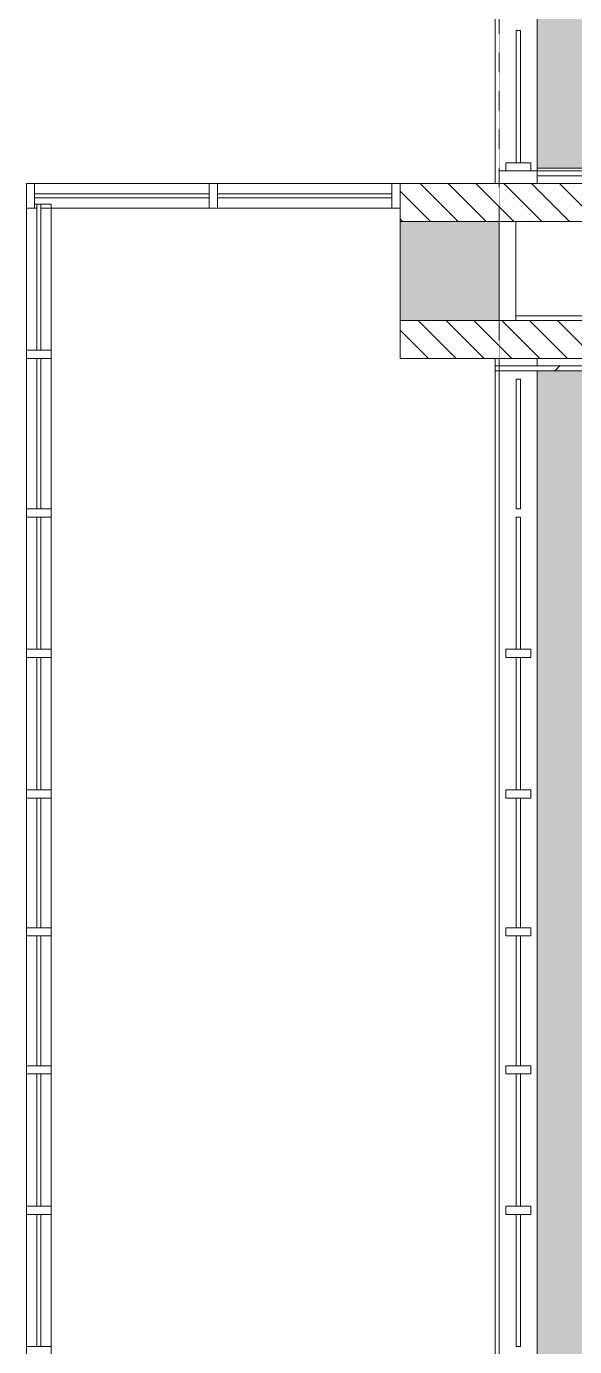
# Model space of a CAD drawing. Header units: millimetres. Extents: x -106145 to 154907, y -84585 to 152038.
# Drawn here: x 54527 to 57845, y 35225 to 43215 of the extents above; entities that cross this region are included whole.
import ezdxf

# ---------------------------------------------------------------- set-up
doc = ezdxf.new("R2010")
doc.units = ezdxf.units.MM
doc.linetypes.add('Cut Out Line _2_', pattern=[2, 1, -1])
doc.layers.add('A-DETL', color=7, linetype='Continuous', lineweight=5, true_color=0x00a600)
for name, color, linetype, lineweight in [('A-FLOR', 7, 'Continuous', 5), ('A-FLOR-PATT', 7, 'Continuous', 5), ('A-GLAZ-CURT', 7, 'Continuous', 5), ('A-GLAZ-CWMG', 7, 'Continuous', 5), ('A-WALL', 7, 'Continuous', 5), ('A-WALL-PATT', 7, 'Continuous', 5), ('S-COLS', 7, 'Continuous', 5)]:
    doc.layers.add(name, color=color, linetype=linetype, lineweight=lineweight)
pattern_1 = [(315, (0, 0), (84.18955, 84.18955), [])]

# ---------------------------------------------------------------- blocks, each defined once
blk = doc.blocks.new('Rectangular Mullion - 50 x 150mm-15538429-Site Plan -MAIN')
at = {"layer": 'A-GLAZ-CWMG', "color": 254, "true_color": 0xdddddd}
for p, q in [((54526.7, 39445), (54526.7, 40245)), ((54676.7, 40245), (54676.7, 39445))]:
    blk.add_line(p, q, dxfattribs=at)
blk = doc.blocks.new('Rectangular Mullion - 50 x 150mm-15545697-Site Plan -MAIN')
at = {"layer": 'A-GLAZ-CWMG', "color": 254, "lineweight": 18, "true_color": 0xdddddd}
for p, q in [((-25, 75), (25, 75)), ((-25, -75), (-25, 75)), ((25, 75), (25, -75)), ((25, -75), (-25, -75))]:
    blk.add_line(p, q, dxfattribs=at)
blk = doc.blocks.new('System Panel - Glazed-15546307-Site Plan -MAIN')
at = {"layer": 'A-GLAZ-CURT', "color": 254, "lineweight": 9, "true_color": 0xdddddd}
for p, q in [((442.5, 12.5), (-442.5, 12.5)), ((-442.5, 12.5), (-442.5, -12.5)), ((442.5, -12.5), (442.5, 12.5)), ((-442.5, -12.5), (442.5, -12.5))]:
    blk.add_line(p, q, dxfattribs=at)
blk = doc.blocks.new('System Panel - Glazed-15545703-Site Plan -MAIN')
at = {"layer": 'A-GLAZ-CURT', "color": 254, "lineweight": 9, "true_color": 0xdddddd}
for p, q in [((400, 12.5), (-400, 12.5)), ((-400, 12.5), (-400, -12.5)), ((400, -12.5), (400, 12.5)), ((-400, -12.5), (400, -12.5))]:
    blk.add_line(p, q, dxfattribs=at)
blk = doc.blocks.new('System Panel - Glazed-15545880-Site Plan -MAIN')
at = {"layer": 'A-GLAZ-CURT', "color": 254, "lineweight": 9, "true_color": 0xdddddd}
for p, q in [((392.5, 12.5), (-392.5, 12.5)), ((-392.5, 12.5), (-392.5, -12.5)), ((392.5, -12.5), (392.5, 12.5)), ((-392.5, -12.5), (392.5, -12.5))]:
    blk.add_line(p, q, dxfattribs=at)
blk = doc.blocks.new('System Panel - Glazed-15545981-Site Plan -MAIN')
at = {"layer": 'A-GLAZ-CURT', "color": 253, "lineweight": 9, "true_color": 0xaaaaaa}
for p, q in [((400, 12.5), (-400, 12.5)), ((-400, 12.5), (-400, -12.5)), ((400, -12.5), (400, 12.5)), ((-400, -12.5), (400, -12.5))]:
    blk.add_line(p, q, dxfattribs=at)
blk = doc.blocks.new('Rectangular Mullion - 50 x 150mm-15545704-Site Plan -MAIN')
at = {"layer": 'A-GLAZ-CWMG', "color": 253, "lineweight": 18, "true_color": 0xaaaaaa}
for p, q in [((-50, 75), (0, 75)), ((-50, -75), (-50, 75)), ((0, 75), (0, -75)), ((0, -75), (-50, -75))]:
    blk.add_line(p, q, dxfattribs=at)
blk = doc.blocks.new('System Panel - Glazed-15546921-Site Plan -MAIN')
at = {"layer": 'A-GLAZ-CURT', "color": 254, "lineweight": 9, "true_color": 0xdddddd}
for p, q in [((528, 12.5), (-528, 12.5)), ((-528, 12.5), (-528, -12.5)), ((528, -12.5), (528, 12.5)), ((-528, -12.5), (528, -12.5))]:
    blk.add_line(p, q, dxfattribs=at)
blk = doc.blocks.new('Rectangular Mullion - 50 x 150mm-15546753-Site Plan -MAIN')
at = {"layer": 'A-GLAZ-CWMG', "color": 254, "lineweight": 18, "true_color": 0xdddddd}
for p, q in [((-50, 75), (0, 75)), ((-50, -75), (-50, 75)), ((0, 75), (0, -75)), ((0, -75), (-50, -75))]:
    blk.add_line(p, q, dxfattribs=at)
blk = doc.blocks.new('Rectangular Mullion - 50 x 150mm-15546919-Site Plan -MAIN')
at = {"layer": 'A-GLAZ-CWMG', "color": 254, "true_color": 0xdddddd}
for p, q in [((54576.7, 42265), (55632.7, 42265)), ((54589.2, 42115), (54576.7, 42115)), ((55632.7, 42115), (54614.2, 42115))]:
    blk.add_line(p, q, dxfattribs=at)
blk = doc.blocks.new('System Panel - Glazed-15545875-Site Plan -MAIN')
at = {"layer": 'A-GLAZ-CURT', "color": 253, "lineweight": 9, "true_color": 0xaaaaaa}
for p, q in [((392.5, 12.5), (-392.5, 12.5)), ((-392.5, 12.5), (-392.5, -12.5)), ((392.5, -12.5), (392.5, 12.5)), ((-392.5, -12.5), (392.5, -12.5))]:
    blk.add_line(p, q, dxfattribs=at)
blk = doc.blocks.new('System Panel - Glazed-V96-Site Plan -MAIN')
at = {"layer": 'A-GLAZ-CURT', "color": 253, "lineweight": 9, "true_color": 0xaaaaaa}
for p, q in [((400, 12.5), (-400, 12.5)), ((-400, 12.5), (-400, -12.5)), ((400, -12.5), (400, 12.5)), ((-400, -12.5), (400, -12.5))]:
    blk.add_line(p, q, dxfattribs=at)
blk = doc.blocks.new('Rectangular Mullion - 50 x 150mm-15541266-Site Plan -MAIN')
at = {"layer": 'A-GLAZ-CWMG', "color": 253, "lineweight": 18, "true_color": 0xaaaaaa}
for p, q in [((-25, 75), (25, 75)), ((-25, -75), (-25, 75)), ((25, 75), (25, -75)), ((25, -75), (-25, -75))]:
    blk.add_line(p, q, dxfattribs=at)
blk = doc.blocks.new('System Panel - Glazed-V100-Site Plan -MAIN')
at = {"layer": 'A-GLAZ-CURT', "color": 253, "lineweight": 9, "true_color": 0xaaaaaa}
for p, q in [((392.5, 12.5), (-392.5, 12.5)), ((-392.5, 12.5), (-392.5, -12.5)), ((392.5, -12.5), (392.5, 12.5)), ((-392.5, -12.5), (392.5, -12.5))]:
    blk.add_line(p, q, dxfattribs=at)
blk = doc.blocks.new('Rectangular Mullion - 50 x 150mm-V97-Site Plan -MAIN')
at = {"layer": 'A-GLAZ-CWMG', "color": 253, "lineweight": 18, "true_color": 0xaaaaaa}
for p, q in [((-25, 75), (25, 75)), ((-25, -75), (-25, 75)), ((25, 75), (25, -75)), ((25, -75), (-25, -75))]:
    blk.add_line(p, q, dxfattribs=at)
blk = doc.blocks.new('System Panel - Glazed-15546309-Site Plan -MAIN')
at = {"layer": 'A-GLAZ-CURT', "color": 254, "lineweight": 9, "true_color": 0xdddddd}
for p, q in [((455, 12.5), (-455, 12.5)), ((-455, 12.5), (-455, -12.5)), ((455, -12.5), (455, 12.5)), ((-455, -12.5), (455, -12.5))]:
    blk.add_line(p, q, dxfattribs=at)
blk = doc.blocks.new('Rectangular Mullion - 50 x 150mm-V101-Site Plan -MAIN')
at = {"layer": 'A-GLAZ-CWMG', "color": 254, "lineweight": 18, "true_color": 0xdddddd}
for p, q in [((-25, 75), (25, 75)), ((-25, -75), (-25, 75)), ((25, 75), (25, -75)), ((25, -75), (-25, -75))]:
    blk.add_line(p, q, dxfattribs=at)
blk = doc.blocks.new('System Panel - Glazed-15546923-Site Plan -MAIN')
at = {"layer": 'A-GLAZ-CURT', "color": 254, "lineweight": 9, "true_color": 0xdddddd}
for p, q in [((528, 12.5), (-528, 12.5)), ((-528, 12.5), (-528, -12.5)), ((528, -12.5), (528, 12.5)), ((-528, -12.5), (528, -12.5))]:
    blk.add_line(p, q, dxfattribs=at)
blk = doc.blocks.new('Rectangular Mullion - 50 x 150mm-V104-Site Plan -MAIN')
at = {"layer": 'A-GLAZ-CWMG', "color": 254, "true_color": 0xdddddd}
for p, q in [((55682.7, 42265), (56738.7, 42265)), ((56738.7, 42115), (55682.7, 42115))]:
    blk.add_line(p, q, dxfattribs=at)
blk = doc.blocks.new('Rectangular Mullion - 50 x 150mm-15546750-Site Plan -MAIN')
at = {"layer": 'A-GLAZ-CWMG', "color": 254, "lineweight": 18, "true_color": 0xdddddd}
for p, q in [((-25, 75), (25, 75)), ((-25, -75), (-25, 75)), ((25, 75), (25, -75)), ((25, -75), (-25, -75))]:
    blk.add_line(p, q, dxfattribs=at)
blk = doc.blocks.new('Rectangular Mullion - 50 x 150mm-15546754-Site Plan -MAIN')
at = {"layer": 'A-GLAZ-CWMG', "color": 254, "lineweight": 18, "true_color": 0xdddddd}
for p, q in [((0, 75), (-50, 75)), ((-50, 75), (-50, -75)), ((0, -75), (0, 75)), ((-50, -75), (0, -75))]:
    blk.add_line(p, q, dxfattribs=at)
blk = doc.blocks.new('Rectangular Mullion - 50 x 150mm-15546305-Site Plan -MAIN')
at = {"layer": 'A-GLAZ-CWMG', "color": 254, "true_color": 0xdddddd}
for p, q in [((54526.7, 41255), (54526.7, 42115)), ((54576.7, 42140), (54589.2, 42140)), ((54614.2, 42140), (54676.7, 42140)), ((54676.7, 42140), (54676.7, 41255))]:
    blk.add_line(p, q, dxfattribs=at)
blk = doc.blocks.new('Rectangular Mullion - 50 x 150mm-15538871-Site Plan -MAIN')
at = {"layer": 'A-GLAZ-CWMG', "color": 254, "true_color": 0xdddddd}
for p, q in [((54526.7, 37760), (54526.7, 38545)), ((54676.7, 38545), (54676.7, 37760))]:
    blk.add_line(p, q, dxfattribs=at)
blk = doc.blocks.new('Rectangular Mullion - 50 x 150mm-15540606-Site Plan -MAIN')
at = {"layer": 'A-GLAZ-CWMG', "color": 254, "true_color": 0xdddddd}
for p, q in [((54526.7, 34265), (54526.7, 35175)), ((54676.7, 35175), (54676.7, 34265))]:
    blk.add_line(p, q, dxfattribs=at)
blk = doc.blocks.new('2022_11_09_AB BLOCKFACADE WITH CONTINOUS WINDOW_rvt-1-Site Plan -MAIN')
at = {"layer": 'A-WALL-PATT', "true_color": 0xeaeaea}
h = blk.add_hatch(dxfattribs=at)
h.set_pattern_fill('FP_19', color=254, style=0, pattern_type=2)
h.set_pattern_definition(pattern_1)
h.paths.add_polyline_path([(57567.8, 42035), (58288.7, 42035), (58288.7, 42265), (56788.7, 42265), (56788.7, 42035), (57388.7, 42035)], flags=0)
h = blk.add_hatch(dxfattribs=at)
h.set_pattern_fill('FP_19', color=254, style=0, pattern_type=2)
h.set_pattern_definition(pattern_1)
h.paths.add_polyline_path([(56788.7, 41205), (58288.7, 41205), (58288.7, 41435), (56788.7, 41435), (56788.7, 41403.3)], flags=0)
at = {"layer": 'A-WALL-PATT', "true_color": 0xd4d4d4}
h = blk.add_hatch(dxfattribs=at)
h.set_pattern_fill('FP_20', color=254, style=0, pattern_type=2)
h.set_pattern_definition([(45, (0, 0), (-754.342, 754.342), []), (45, (0, 1143), (-754.342, 754.342), [])])
h.paths.add_polyline_path([(57567.8, 41130), (58563.7, 41130), (58563.7, 41160), (57363.7, 41160), (57363.7, 41130), (57388.7, 41130)], flags=0)
at = {"layer": 'S-COLS', "true_color": 0xeaeaea}
blk.add_hatch(color=254, dxfattribs=at).paths.add_polyline_path([(56788.7, 41435.1), (57388.7, 41435.1), (57388.7, 42035.1), (56788.7, 42035.1)], flags=0)
at = {"layer": 'A-FLOR', "color": 254, "true_color": 0xdddddd}
for p, q in [((57363.7, 49205), (57363.7, 42265)), ((57363.7, 41160), (57363.7, 41205)), ((57363.7, 34265), (57363.7, 41130))]:
    blk.add_line(p, q, dxfattribs=at)
at = {"layer": 'A-FLOR', "color": 253, "true_color": 0xaaaaaa}
for p, q in [((57618.7, 42340), (57618.7, 48315.5)), ((57618.7, 42265), (57618.7, 42310))]:
    blk.add_line(p, q, dxfattribs=at)
at = {"layer": 'A-WALL', "color": 254, "true_color": 0xdddddd}
for p, q in [((57388.7, 42265), (57388.7, 42340)), ((57388.7, 41160), (57388.7, 41205)), ((57388.7, 34265), (57388.7, 41130))]:
    blk.add_line(p, q, dxfattribs=at)
at = {"layer": 'A-WALL', "color": 253, "true_color": 0xaaaaaa}
for p, q in [((57428.7, 42340), (57388.7, 42340)), ((57618.7, 42340), (57578.7, 42340)), ((57618.7, 42340), (58563.7, 42340)), ((57618.7, 42340), (57618.7, 42310)), ((57618.7, 42310), (57618.7, 42265)), ((58563.7, 42310), (57618.7, 42310)), ((57618.7, 41205), (57618.7, 41160)), ((57618.7, 41130), (57618.7, 34265))]:
    blk.add_line(p, q, dxfattribs=at)
at = {"layer": 'A-WALL', "color": 254, "lineweight": 18, "true_color": 0xdddddd}
for p, q in [((57388.7, 42265), (56788.7, 42265)), ((56788.7, 42265), (56788.7, 42035)), ((56788.7, 42035), (57388.7, 42035)), ((57388.7, 41435), (56788.7, 41435)), ((56788.7, 41435), (56788.7, 41205)), ((56788.7, 41205), (57388.7, 41205)), ((57388.7, 41160), (57363.7, 41160)), ((57363.7, 41160), (57363.7, 41130)), ((57363.7, 41130), (57388.7, 41130))]:
    blk.add_line(p, q, dxfattribs=at)
at = {"layer": 'A-WALL', "color": 253, "lineweight": 18, "true_color": 0xaaaaaa}
for p, q in [((58288.7, 42265), (57388.7, 42265)), ((57388.7, 42035), (58288.7, 42035)), ((58288.7, 41435), (57388.7, 41435)), ((57388.7, 41205), (58288.7, 41205)), ((58563.7, 41160), (57388.7, 41160)), ((57388.7, 41130), (58563.7, 41130))]:
    blk.add_line(p, q, dxfattribs=at)
at = {"layer": 'S-COLS', "color": 254, "true_color": 0xdddddd}
for p, q in [((57388.7, 42035.1), (56788.7, 42035.1)), ((56788.7, 42035.1), (56788.7, 41435.1)), ((57388.7, 41435.1), (57388.7, 42035.1)), ((56788.7, 41435.1), (57388.7, 41435.1))]:
    blk.add_line(p, q, dxfattribs=at)
at = {"color": 253, "lineweight": 5, "true_color": 0xaaaaaa}
for name, p, rotation in [('System Panel - Glazed-15545981-Site Plan -MAIN', (57503.7, 42790), 269.9999999999996), ('Rectangular Mullion - 50 x 150mm-15546754-Site Plan -MAIN', (54526.7, 42190), 180), ('System Panel - Glazed-15546307-Site Plan -MAIN', (54601.7, 41697.5), 269.9999999999995), ('System Panel - Glazed-15546309-Site Plan -MAIN', (54601.7, 40750), 269.9999999999995), ('System Panel - Glazed-15545875-Site Plan -MAIN', (57503.7, 40687.5), 269.9999999999993), ('System Panel - Glazed-15545703-Site Plan -MAIN', (54601.7, 39845), 269.9999999999995), ('System Panel - Glazed-V96-Site Plan -MAIN', (57503.7, 39845), 269.9999999999993), ('System Panel - Glazed-15545703-Site Plan -MAIN', (54601.7, 38995), 269.9999999999995), ('System Panel - Glazed-V96-Site Plan -MAIN', (57503.7, 38995), 269.9999999999993), ('System Panel - Glazed-15545880-Site Plan -MAIN', (54601.7, 38152.5), 269.9999999999995), ('System Panel - Glazed-V100-Site Plan -MAIN', (57503.7, 38152.5), 269.9999999999993), ('System Panel - Glazed-15545880-Site Plan -MAIN', (54601.7, 37317.5), 269.9999999999995), ('System Panel - Glazed-V100-Site Plan -MAIN', (57503.7, 37317.5), 269.9999999999993), ('System Panel - Glazed-15545703-Site Plan -MAIN', (54601.7, 36475), 269.9999999999995), ('System Panel - Glazed-V96-Site Plan -MAIN', (57503.7, 36475), 269.9999999999993), ('System Panel - Glazed-15545703-Site Plan -MAIN', (54601.7, 35625), 269.9999999999995), ('System Panel - Glazed-V96-Site Plan -MAIN', (57503.7, 35625), 269.9999999999993)]:
    blk.add_blockref(name, p, dxfattribs=dict(at, rotation=rotation))
at = {"color": 253, "lineweight": 5, "true_color": 0xaaaaaa, "extrusion": (0, 0, -1)}
for name, p, rotation in [('Rectangular Mullion - 50 x 150mm-15545704-Site Plan -MAIN', (-57503.7, 42340), 270.0000000000004), ('Rectangular Mullion - 50 x 150mm-15546750-Site Plan -MAIN', (-55657.7, 42190), 180), ('Rectangular Mullion - 50 x 150mm-15546753-Site Plan -MAIN', (-56788.7, 42190), 180), ('Rectangular Mullion - 50 x 150mm-15545697-Site Plan -MAIN', (-54601.7, 41230), 270.0000000000004), ('Rectangular Mullion - 50 x 150mm-15545697-Site Plan -MAIN', (-54601.7, 40270), 270.0000000000004), ('Rectangular Mullion - 50 x 150mm-V101-Site Plan -MAIN', (-54601.7, 39420), 270.0000000000004), ('Rectangular Mullion - 50 x 150mm-15541266-Site Plan -MAIN', (-57503.7, 39420), 270.0000000000007), ('Rectangular Mullion - 50 x 150mm-15545697-Site Plan -MAIN', (-54601.7, 38570), 270.0000000000004), ('Rectangular Mullion - 50 x 150mm-V97-Site Plan -MAIN', (-57503.7, 38570), 270.0000000000007), ('Rectangular Mullion - 50 x 150mm-V101-Site Plan -MAIN', (-54601.7, 37735), 270.0000000000004), ('Rectangular Mullion - 50 x 150mm-15541266-Site Plan -MAIN', (-57503.7, 37735), 270.0000000000007), ('Rectangular Mullion - 50 x 150mm-15545697-Site Plan -MAIN', (-54601.7, 36900), 270.0000000000004), ('Rectangular Mullion - 50 x 150mm-V97-Site Plan -MAIN', (-57503.7, 36900), 270.0000000000007), ('Rectangular Mullion - 50 x 150mm-V101-Site Plan -MAIN', (-54601.7, 36050), 270.0000000000004), ('Rectangular Mullion - 50 x 150mm-15541266-Site Plan -MAIN', (-57503.7, 36050), 270.0000000000007), ('Rectangular Mullion - 50 x 150mm-15545697-Site Plan -MAIN', (-54601.7, 35200), 270.0000000000004)]:
    blk.add_blockref(name, p, dxfattribs=dict(at, rotation=rotation))
at = {"color": 253, "lineweight": 5, "true_color": 0xaaaaaa}
for name, p in [('Rectangular Mullion - 50 x 150mm-15546919-Site Plan -MAIN', (0, 0)), ('System Panel - Glazed-15546921-Site Plan -MAIN', (55104.7, 42190)), ('Rectangular Mullion - 50 x 150mm-V104-Site Plan -MAIN', (0, 0)), ('System Panel - Glazed-15546923-Site Plan -MAIN', (56210.7, 42190)), ('Rectangular Mullion - 50 x 150mm-15546305-Site Plan -MAIN', (0, 0)), ('Rectangular Mullion - 50 x 150mm-15540606-Site Plan -MAIN', (0, 6030)), ('Rectangular Mullion - 50 x 150mm-15538429-Site Plan -MAIN', (0, 0)), ('Rectangular Mullion - 50 x 150mm-15538429-Site Plan -MAIN', (0, -850)), ('Rectangular Mullion - 50 x 150mm-15538871-Site Plan -MAIN', (0, 0)), ('Rectangular Mullion - 50 x 150mm-15538871-Site Plan -MAIN', (0, -835)), ('Rectangular Mullion - 50 x 150mm-15538429-Site Plan -MAIN', (0, -3370)), ('Rectangular Mullion - 50 x 150mm-15538429-Site Plan -MAIN', (0, -4220))]:
    blk.add_blockref(name, p, dxfattribs=at)
blk = doc.blocks.new('MMU_ AMBALA_PODIUM_2022_11_02_CENTRAL_rvt-1-Site Plan -MAIN')
at = {"layer": 'A-FLOR-PATT', "true_color": 0xf3f3f3}
h = blk.add_hatch(color=7, dxfattribs=at)
h.paths.add_polyline_path([(58818.2, 18271.6), (58824.1, 18268.4), (58821.2, 18102.4), (58815.2, 18102.5), (58818.1, 18268.5)], flags=0)
h.paths.add_polyline_path([(58824.2, 17693.1), (61058.7, 17693.1), (61058.7, 18178.1), (61388.7, 18178.1), (61388.7, 17713.1), (67318.8, 17713.1), (67318.8, 27741.4), (67338.7, 27741.4), (67338.7, 29578.6), (67332.4, 29916.8), (67305.3, 30339.5), (67281.6, 30591.2), (67237.2, 30926.5), (67180, 31261.5), (67110.9, 31590.9), (67019.6, 31951.8), (66935, 32244), (66828.8, 32565.1), (66710.6, 32882), (66580.5, 33194.2), (66438.9, 33501.4), (66285.8, 33803), (66121.4, 34098.6), (65946.1, 34387.8), (65760, 34670.3), (65560.4, 34949.4), (65356.7, 35213.2), (65140, 35472.9), (64687.5, 35975.7), (64470.8, 36235.4), (64264, 36503.1), (64057.6, 36793.4), (63869, 37081.2), (63706.1, 37350), (63506.3, 37715.3), (63388.6, 37947.2), (63247, 38254.3), (63090.5, 38637.3), (62998.7, 38883.5), (62892.5, 39204.6), (62791, 39559.3), (62716.6, 39857.6), (62647.2, 40188.7), (62590.3, 40522.1), (62545.9, 40857.4), (62514.2, 41194.1), (62495.1, 41531.8), (62488.7, 41870), (62038.7, 41870), (62044.8, 41531.8), (62063, 41194), (62093.2, 40857.2), (62142, 40481.3), (62189.7, 40187.7), (62255.8, 39856), (62333.8, 39526.9), (62423.5, 39200.8), (62524.9, 38878.1), (62637.7, 38559.3), (62761.8, 38244.6), (62897.1, 37934.7), (63043.5, 37629.7), (63200.6, 37330.2), (63368.4, 37036.5), (63546.6, 36749), (63734.9, 36468.1), (63933.2, 36194.1), (64188.1, 35871.4), (64358.5, 35668.2), (64800, 35178.2), (65005.8, 34931.5), (65202.2, 34677.2), (65388.9, 34415.7), (65565.7, 34147.4), (65732.3, 33872.6), (65888.4, 33591.7), (66033.9, 33305.2), (66168.5, 33013.5), (66292, 32716.8), (66404.3, 32415.8), (66505.2, 32110.7), (66594.6, 31802.1), (66672.3, 31490.3), (66738.2, 31175.8), (66792.3, 30859.1), (66834.5, 30540.6), (66864.6, 30220.7), (66882.7, 29899.9), (66888.7, 29578.6), (66888.7, 18293.1), (58824.5, 18293.1), (58824.2, 18271.9), (58818.2, 18272), (58817.5, 18293.1), (58593.7, 18293.1), (58593.7, 17693.1), (58823.5, 17693.1)], flags=0)
h.paths.add_polyline_path([(57618.7, 17693.1), (58288.7, 17693.1), (58288.7, 18035), (57488.7, 18035), (57488.7, 17963.1), (57618.7, 17963.1), (57618.7, 17866.4)], flags=0)
h.paths.add_polyline_path([(58518.7, 17693.1), (58563.7, 17693.1), (58563.7, 18293.1), (57938.7, 18293.1), (57937.7, 18310), (57488.7, 18310), (57488.7, 18265), (58518.7, 18265), (58518.7, 18035)], flags=0)
h.paths.add_polyline_path([(88083.7, 17693.1), (88083.7, 18493.1), (89058.7, 18493.1), (89058.7, 18935.1), (89188.7, 18935.1), (89186.7, 25195.1), (88183.7, 25195.1), (88183.7, 25223.1), (88083.7, 25223.1), (88083.7, 26423.1), (89188.7, 26423.1), (89186.1, 31695.1), (88183.7, 31695.1), (88183.7, 31723.1), (88083.7, 31723.1), (88083.7, 32923.1), (89188.7, 32923.1), (89186.1, 38195.1), (88183.7, 38195.1), (88183.7, 38223.1), (88083.7, 38223.1), (88083.7, 39423.1), (89188.7, 39423.1), (89186.1, 44695.1), (88183.7, 44695.1), (88183.7, 44723.1), (88083.7, 44723.1), (88083.7, 45923.1), (89188.7, 45923.1), (89188.7, 48920.1), (88183.7, 48920.1), (88183.7, 48948.1), (88083.7, 48948.1), (88083.7, 56313.1), (89188.7, 56313.1), (89188.7, 60860.1), (88183.7, 60860.1), (88183.7, 60888.1), (88083.7, 60888.1), (88083.7, 62088.1), (89188.7, 62088.1), (89188.7, 67505.1), (88183.7, 67505.1), (88183.7, 67533.1), (88083.7, 67533.1), (88083.7, 68733.1), (89188.7, 68733.1), (89188.7, 69609.7), (88738.7, 69306.1), (88738.7, 69183.1), (88556.3, 69183.1), (87633.7, 68560.8), (87633.7, 67083.1), (88738.7, 67083.1), (88738.7, 62538.1), (87633.7, 62538.1), (87633.7, 60438.1), (88738.7, 60438.1), (88738.7, 56763.1), (87633.7, 56763.1), (87633.7, 48498.1), (88738.7, 48498.1), (88738.7, 46373.1), (87633.7, 46373.1), (87633.7, 44273.1), (88738.7, 44273.1), (88738.7, 39873.1), (87633.7, 39873.1), (87633.7, 37773.1), (88738.7, 37773.1), (88738.7, 33373.1), (87633.7, 33373.1), (87633.7, 31273.1), (88738.7, 31273.1), (88738.7, 26873.1), (87633.7, 26873.1), (87633.7, 24773.1), (88738.7, 24773.1), (88738.7, 18943.1), (87633.7, 18943.1), (87633.7, 18143.1), (79788.7, 18143.1), (79788.7, 29578.6), (79794.8, 29899.9), (79812.9, 30220.7), (79843, 30540.6), (79885.2, 30859.1), (79939.3, 31175.8), (80005.2, 31490.3), (80082.9, 31802.1), (80196.4, 32183.5), (80273.2, 32415.8), (80385.5, 32716.8), (80509, 33013.5), (80672.2, 33361.4), (80789.1, 33591.7), (80945.2, 33872.6), (81111.8, 34147.4), (81288.6, 34415.7), (81475.3, 34677.2), (81722.4, 34992.2), (81877.5, 35178.2), (82319, 35668.2), (82536.4, 35927.3), (82772.6, 36233.1), (82942.6, 36468.1), (83130.9, 36749), (83309.1, 37036.5), (83476.9, 37330.2), (83675.1, 37715.3), (83780.4, 37934.7), (83915.7, 38244.6), (84039.8, 38559.3), (84152.6, 38878.1), (84254, 39200.8), (84351.3, 39559.3), (84421.7, 39856), (84487.8, 40187.7), (84542.1, 40521.6), (84584.3, 40857.2), (84614.5, 41194), (84632.7, 41531.8), (84638.7, 41870), (84638.7, 57763.1), (84632.4, 58140.7), (84613.5, 58517.9), (84578.9, 58920.9), (84537.9, 59269.2), (84481.3, 59642.6), (84412.3, 60013.9), (84330.9, 60382.7), (84237.3, 60748.5), (84131.4, 61111), (84013.5, 61469.8), (83883.7, 61824.4), (83742.1, 62174.5), (83545.7, 62608.8), (83424.2, 62859.5), (83248.3, 63193.7), (83055.7, 63530.8), (82863.4, 63843.4), (82654.9, 64158.3), (82436, 64466), (82207, 64766.3), (82136.3, 64852.8), (81762.8, 64600.8), (81984.1, 64319.1), (82202.9, 64020.1), (82411.3, 63713.8), (82609.2, 63400.6), (82796.3, 63080.8), (82972.3, 62754.8), (83137.1, 62423), (83290.5, 62085.8), (83453.5, 61686.9), (83562.3, 61396.5), (83680.4, 61045.4), (83786.4, 60690.4), (83880.3, 60332), (83961.8, 59970.6), (84031, 59606.6), (84087.7, 59240.5), (84131.9, 58872.7), (84163.5, 58503.5), (84182.4, 58133.5), (84188.7, 57763.1), (84188.7, 41870), (84182.4, 41531.8), (84163.3, 41194.1), (84131.6, 40857.4), (84080.3, 40481.3), (84030.3, 40188.7), (83960.9, 39857.6), (83879.1, 39529.4), (83785, 39204.6), (83678.8, 38883.5), (83560.6, 38566.6), (83430.5, 38254.3), (83288.9, 37947.2), (83135.8, 37645.6), (82971.4, 37350), (82772.6, 37025.1), (82610, 36778.3), (82413.5, 36503.1), (82206.7, 36235.4), (81990, 35975.7), (81537.5, 35472.9), (81320.8, 35213.2), (81114, 34945.5), (80917.5, 34670.3), (80731.4, 34387.8), (80516.5, 34027.4), (80391.7, 33803), (80238.6, 33501.4), (80097, 33194.2), (79966.9, 32882), (79848.7, 32565.1), (79725, 32183.5), (79648.4, 31919.1), (79566.6, 31590.9), (79497.2, 31259.9), (79440.3, 30926.5), (79395.9, 30591.2), (79364.2, 30254.5), (79345.1, 29916.8), (79338.7, 29578.6), (79338.7, 27741.4), (79358.7, 27741.4), (79358.7, 17713.1), (85338.7, 17713.1), (85338.7, 17693.1), (86973.4, 17693.1)], flags=0)
h.paths.add_polyline_path([(58819.2, 17989.7), (58813.2, 17989.8), (58815.3, 18029.5), (58819.9, 18029.4)], flags=0)
h.paths.add_polyline_path([(58819.9, 18029.7), (58813.9, 18029.8), (58815.3, 18068.8), (58820.6, 18068.7)], flags=0)
h.paths.add_polyline_path([(57938.7, 18340), (57938.7, 24882.6), (59043.7, 24882.6), (59043.7, 26992.6), (57938.7, 26992.6), (57938.7, 32697.6), (59043.7, 32697.6), (59043.7, 34807.6), (57938.7, 34807.6), (57938.7, 40697.6), (59043.7, 40697.6), (59043.7, 42807.6), (57938.7, 42807.6), (57938.7, 48531.3), (57618.7, 48315.5), (57618.7, 42357.6), (58593.7, 42357.6), (58593.7, 41130), (57618.7, 41130), (57618.7, 34357.6), (58593.7, 34357.6), (58593.7, 33130), (57618.7, 33130), (57618.7, 26542.6), (58593.7, 26542.6), (58593.7, 25315), (57488.7, 25315), (57488.7, 18340), (57935.8, 18340)], flags=0)
h.paths.add_polyline_path([(59043.7, 48697.6), (59043.7, 49276.7), (58185.2, 48697.6)], flags=0)
h.paths.add_polyline_path([(57488.7, 52570.4), (57938.7, 52873.8), (57938.7, 56767.6), (59043.7, 56767.6), (59043.7, 58877.6), (57938.7, 58877.6), (57938.7, 64697.6), (59043.7, 64697.6), (59043.7, 66807.6), (57938.7, 66807.6), (57938.7, 72697.6), (59043.7, 72697.6), (59043.7, 74807.6), (57938.7, 74807.6), (57938.7, 80697.5), (59043.7, 80697.5), (59043.7, 82807.5), (57938.7, 82807.5), (57938.7, 83864.1), (57488.7, 83864.1), (57488.7, 82554.1), (58063.7, 82554.1), (58063.7, 82509.1), (57488.7, 82509.1), (57488.7, 82357.5), (58593.7, 82357.5), (58593.7, 81130), (57488.7, 81130), (57488.7, 74357.6), (58593.7, 74357.6), (58593.7, 73130), (57488.7, 73130), (57488.7, 66357.6), (58593.7, 66357.6), (58593.7, 65130), (57488.7, 65130), (57488.7, 58427.6), (58593.7, 58427.6), (58593.7, 57200), (57488.7, 57200), (57488.7, 56155)], flags=0)
h.paths.add_polyline_path([(62038.7, 57763.1), (62488.7, 57763.1), (62495.1, 58133.5), (62514, 58503.5), (62551.4, 58920.9), (62589.8, 59240.5), (62646.5, 59606.6), (62715.7, 59970.6), (62818.8, 60414.4), (62891.1, 60690.4), (62997.1, 61045.4), (63115.2, 61396.5), (63245.2, 61743.5), (63387, 62085.8), (63540.4, 62423), (63705.2, 62754.8), (63881.2, 63080.8), (64068.3, 63400.6), (64266.2, 63713.8), (64474.6, 64020.1), (64693.4, 64319.1), (64922.3, 64610.4), (65161, 64893.8), (65409.2, 65168.8), (65666.6, 65435.2), (65969.4, 65725.5), (66208.1, 65940.9), (66491.4, 66179.6), (66782.8, 66408.4), (67081.8, 66627.2), (67388, 66835.7), (67701.3, 67033.6), (68069.8, 67246.9), (68347, 67396.7), (68678.9, 67561.5), (69016.1, 67714.8), (69358.4, 67856.6), (69705.3, 67986.6), (70056.5, 68104.7), (70411.5, 68210.8), (70769.9, 68304.6), (71220.4, 68403.1), (71495.2, 68455.3), (71861.3, 68512), (72270.6, 68559.8), (72598.3, 68587.8), (72968.3, 68606.8), (73338.7, 68613.1), (73709.2, 68606.8), (74079.2, 68587.8), (74448.3, 68556.2), (74816.2, 68512), (75182.3, 68455.3), (75546.2, 68386.2), (75907.6, 68304.6), (76266, 68210.8), (76621, 68104.7), (76972.2, 67986.6), (77319.1, 67856.6), (77661.4, 67714.8), (77998.6, 67561.5), (78330.5, 67396.7), (78659.6, 67218.8), (78957.6, 67044.4), (79366.5, 67320.1), (79097.4, 67485.6), (78769.3, 67672.6), (78435.2, 67848.6), (78095.3, 68013.2), (77750.1, 68166.4), (77400.1, 68308), (77045.4, 68437.9), (76686.7, 68555.8), (76324.2, 68661.6), (75958.3, 68755.3), (75589.6, 68836.7), (75218.3, 68905.7), (74844.9, 68962.3), (74371, 69014.6), (74093.5, 69037.9), (73716.3, 69056.8), (73315.8, 69062.7), (72961.2, 69056.8), (72584, 69037.9), (72207.7, 69006.4), (71832.6, 68962.3), (71459.2, 68905.7), (71087.9, 68836.7), (70719.2, 68755.3), (70353.3, 68661.6), (69990.8, 68555.8), (69632.1, 68437.9), (69277.4, 68308), (68927.3, 68166.4), (68582.2, 68013.2), (68242.3, 67848.6), (67908.2, 67672.6), (67580.1, 67485.6), (67258.4, 67287.8), (66943.5, 67079.3), (66635.8, 66860.4), (66335.6, 66631.3), (65969.4, 66327.9), (65758.9, 66143.8), (65483.1, 65885.8), (65216, 65618.8), (64919.2, 65298.5), (64709.5, 65058.7), (64470.5, 64766.3), (64241.5, 64466), (64022.6, 64158.3), (63814.1, 63843.4), (63616.2, 63521.8), (63429.2, 63193.7), (63253.3, 62859.5), (63088.6, 62519.7), (62935.4, 62174.5), (62793.8, 61824.4), (62664, 61469.8), (62546.1, 61111), (62440.2, 60748.5), (62346.6, 60382.7), (62265.2, 60013.9), (62196.2, 59642.6), (62139.6, 59269.2), (62095.5, 58894.2), (62064, 58517.9), (62045.1, 58140.7), (62042.7, 57998.9)], flags=0)
h.paths.add_polyline_path([(58827.5, 57794.8), (58821.5, 57794.8), (58821.9, 57807.1), (58827.5, 57806.1), (58827.5, 57794.8)], flags=0)
h.paths.add_polyline_path([(58827.4, 57764.4), (58821.4, 57764.5), (58821.9, 57791.9), (58827.5, 57794.8), (58827.4, 57768.7)], flags=0)
h.paths.add_polyline_path([(58827.5, 57830), (58821.6, 57833.1), (58821.9, 57883.2), (58827.7, 57882.4), (58827.6, 57830)], flags=0)
h.paths.add_polyline_path([(58821.7, 57883.5), (58821.9, 57926.4), (58827.8, 57924.3), (58827.7, 57883.5), (58821.9, 57883.5)], flags=0)
h.paths.add_polyline_path([(58821.8, 57927.7), (58821.9, 57969.5), (58827.9, 57967.5), (58827.7, 57927.7), (58821.8, 57927.7)], flags=0)
h.paths.add_polyline_path([(58827.9, 57970.5), (58821.9, 57972.9), (58823.3, 58051.9), (58828.1, 58051.9), (58827.9, 57972.9)], flags=0)
h.paths.add_polyline_path([(58822.5, 58216.9), (58828.4, 58216.9), (58828.3, 58131.3), (58822.3, 58131.3), (58822.4, 58216.9)], flags=0)
h.paths.add_polyline_path([(58828.5, 58246.2), (58822.5, 58248), (58823.3, 58325.6), (58828.7, 58325.6), (58828.5, 58248)], flags=0)
h.paths.add_polyline_path([(58828.5, 58241.3), (58828.3, 58226.5), (58822.5, 58229), (58823.3, 58242.3), (58828.5, 58242.3)], flags=0)
h.paths.add_polyline_path([(58828.2, 58090.1), (58822.2, 58090.1), (58823.3, 58098.4), (58828.2, 58098.4)], flags=0)
h.paths.add_polyline_path([(58822.2, 58113.6), (58823.3, 58125.8), (58828.2, 58125.8), (58828, 58113.6), (58822.2, 58113.6)], flags=0)
h.paths.add_polyline_path([(58828.7, 58333.4), (58822.7, 58333.4), (58823.3, 58415.2), (58828.9, 58415.2), (58828.7, 58343.6)], flags=0)
h.paths.add_polyline_path([(58828.9, 58421.6), (58822.9, 58421.6), (58823.3, 58433.9), (58828.9, 58433.9), (58828.9, 58421.6)], flags=0)
h.paths.add_polyline_path([(58828.9, 58442.4), (58823, 58442.4), (58823.3, 58452.6), (58829, 58452.6), (58828.9, 58442.4)], flags=0)
h.paths.add_polyline_path([(58823, 58458.4), (58823.3, 58470.7), (58829, 58470.7), (58828.8, 58458.4), (58823, 58458.4)], flags=0)
h.paths.add_polyline_path([(58829, 58481.4), (58823, 58481.4), (58823.3, 58546.9), (58829.2, 58546.9), (58829, 58481.4)], flags=0)
h.paths.add_polyline_path([(58829.2, 58587.1), (58823.3, 58587.1), (58823.3, 58597.4), (58829.3, 58597.4), (58829.3, 58587.1)], flags=0)
h.paths.add_polyline_path([(58829.3, 58612.2), (58823.3, 58614.2), (58823.5, 58696.8), (58829.5, 58696.8), (58829.3, 58614.2)], flags=0)
h.paths.add_polyline_path([(58829.6, 58740.8), (58829.5, 58712.8), (58823.5, 58712.8), (58823.6, 58740.8), (58829.5, 58740.8)], flags=0)
h.paths.add_polyline_path([(58829.6, 58743.2), (58823.6, 58743.2), (58823.6, 58771.6), (58829.7, 58771.6)], flags=0)
h.paths.add_polyline_path([(88738.7, 73638.8), (89188.7, 73942.1), (89188.7, 74350.1), (88183.7, 74350.1), (88183.7, 74378.1), (88083.7, 74378.1), (88083.7, 79833.1), (89188.7, 79833.1), (89188.7, 83105.1), (88183.7, 83105.1), (88183.7, 83133.1), (88083.7, 83133.1), (88083.7, 84333.1), (89188.7, 84333.1), (89188.7, 85505.1), (88738.7, 85505.1), (88738.7, 84783.1), (87633.7, 84783.1), (87633.7, 82683.1), (88738.7, 82683.1), (88738.7, 80283.1), (87633.7, 80283.1), (87633.7, 73928.1), (88738.7, 73928.1)], flags=0)
h.paths.add_polyline_path([(57589.1, 83909.1), (57938.7, 83909.1), (57938.7, 88830), (57488.7, 88830), (57488.7, 83909.1), (57567.8, 83909.1)], flags=0)
h.paths.add_polyline_path([(89062.1, 85735.1), (89188.7, 85735.1), (89188.7, 89763.1), (58593.7, 89763.1), (58593.7, 89313.1), (88738.7, 89313.1), (88738.7, 85735.1)], flags=0)
h.paths.add_polyline_path([(57567.8, 88860), (57938.7, 88860), (57938.7, 88905), (57488.7, 88905), (57488.7, 88860)], flags=0)
h.paths.add_polyline_path([(57938.7, 89135), (57938.7, 89313.1), (58288.7, 89313.1), (58288.7, 89763.1), (57488.7, 89763.1), (57488.7, 89135), (57927.2, 89135)], flags=0)
h.paths.add_polyline_path([(58563.7, 89313.1), (58563.7, 89763.1), (58518.7, 89763.1), (58518.7, 89313.1)], flags=0)
at = {"layer": 'A-FLOR', "color": 253, "true_color": 0xaaaaaa}
for p, q in [((57618.7, 42357.6), (58593.7, 42357.6)), ((57488.7, 42035), (57488.7, 41435)), ((57488.7, 41463.1), (57488.7, 41435))]:
    blk.add_line(p, q, dxfattribs=at)
at = {"layer": 'S-COLS', "color": 253, "true_color": 0xaaaaaa}
for p, q in [((57488.7, 41463.1), (57488.7, 42035)), ((58088.7, 41463.1), (57488.7, 41463.1))]:
    blk.add_line(p, q, dxfattribs=at)

msp = doc.modelspace()

# ---------------------------------------------------------------- block references
at = {"lineweight": 5}
msp.add_blockref('2022_11_09_AB BLOCKFACADE WITH CONTINOUS WINDOW_rvt-1-Site Plan -MAIN', (0, 0), dxfattribs=at)

# ---------------------------------------------------------------- next in the draw order: linework, layer by layer
at = {"layer": 'A-DETL', "color": 8, "linetype": 'Cut Out Line _2_', "true_color": 0x808080}
msp.add_line((57388.75, -14264.95), (57388.75, 48160.34), dxfattribs=at)

# ---------------------------------------------------------------- next in the draw order: block references
at = {"lineweight": 5}
msp.add_blockref('MMU_ AMBALA_PODIUM_2022_11_02_CENTRAL_rvt-1-Site Plan -MAIN', (0, 0), dxfattribs=at)

doc.saveas('drawing.dxf')
